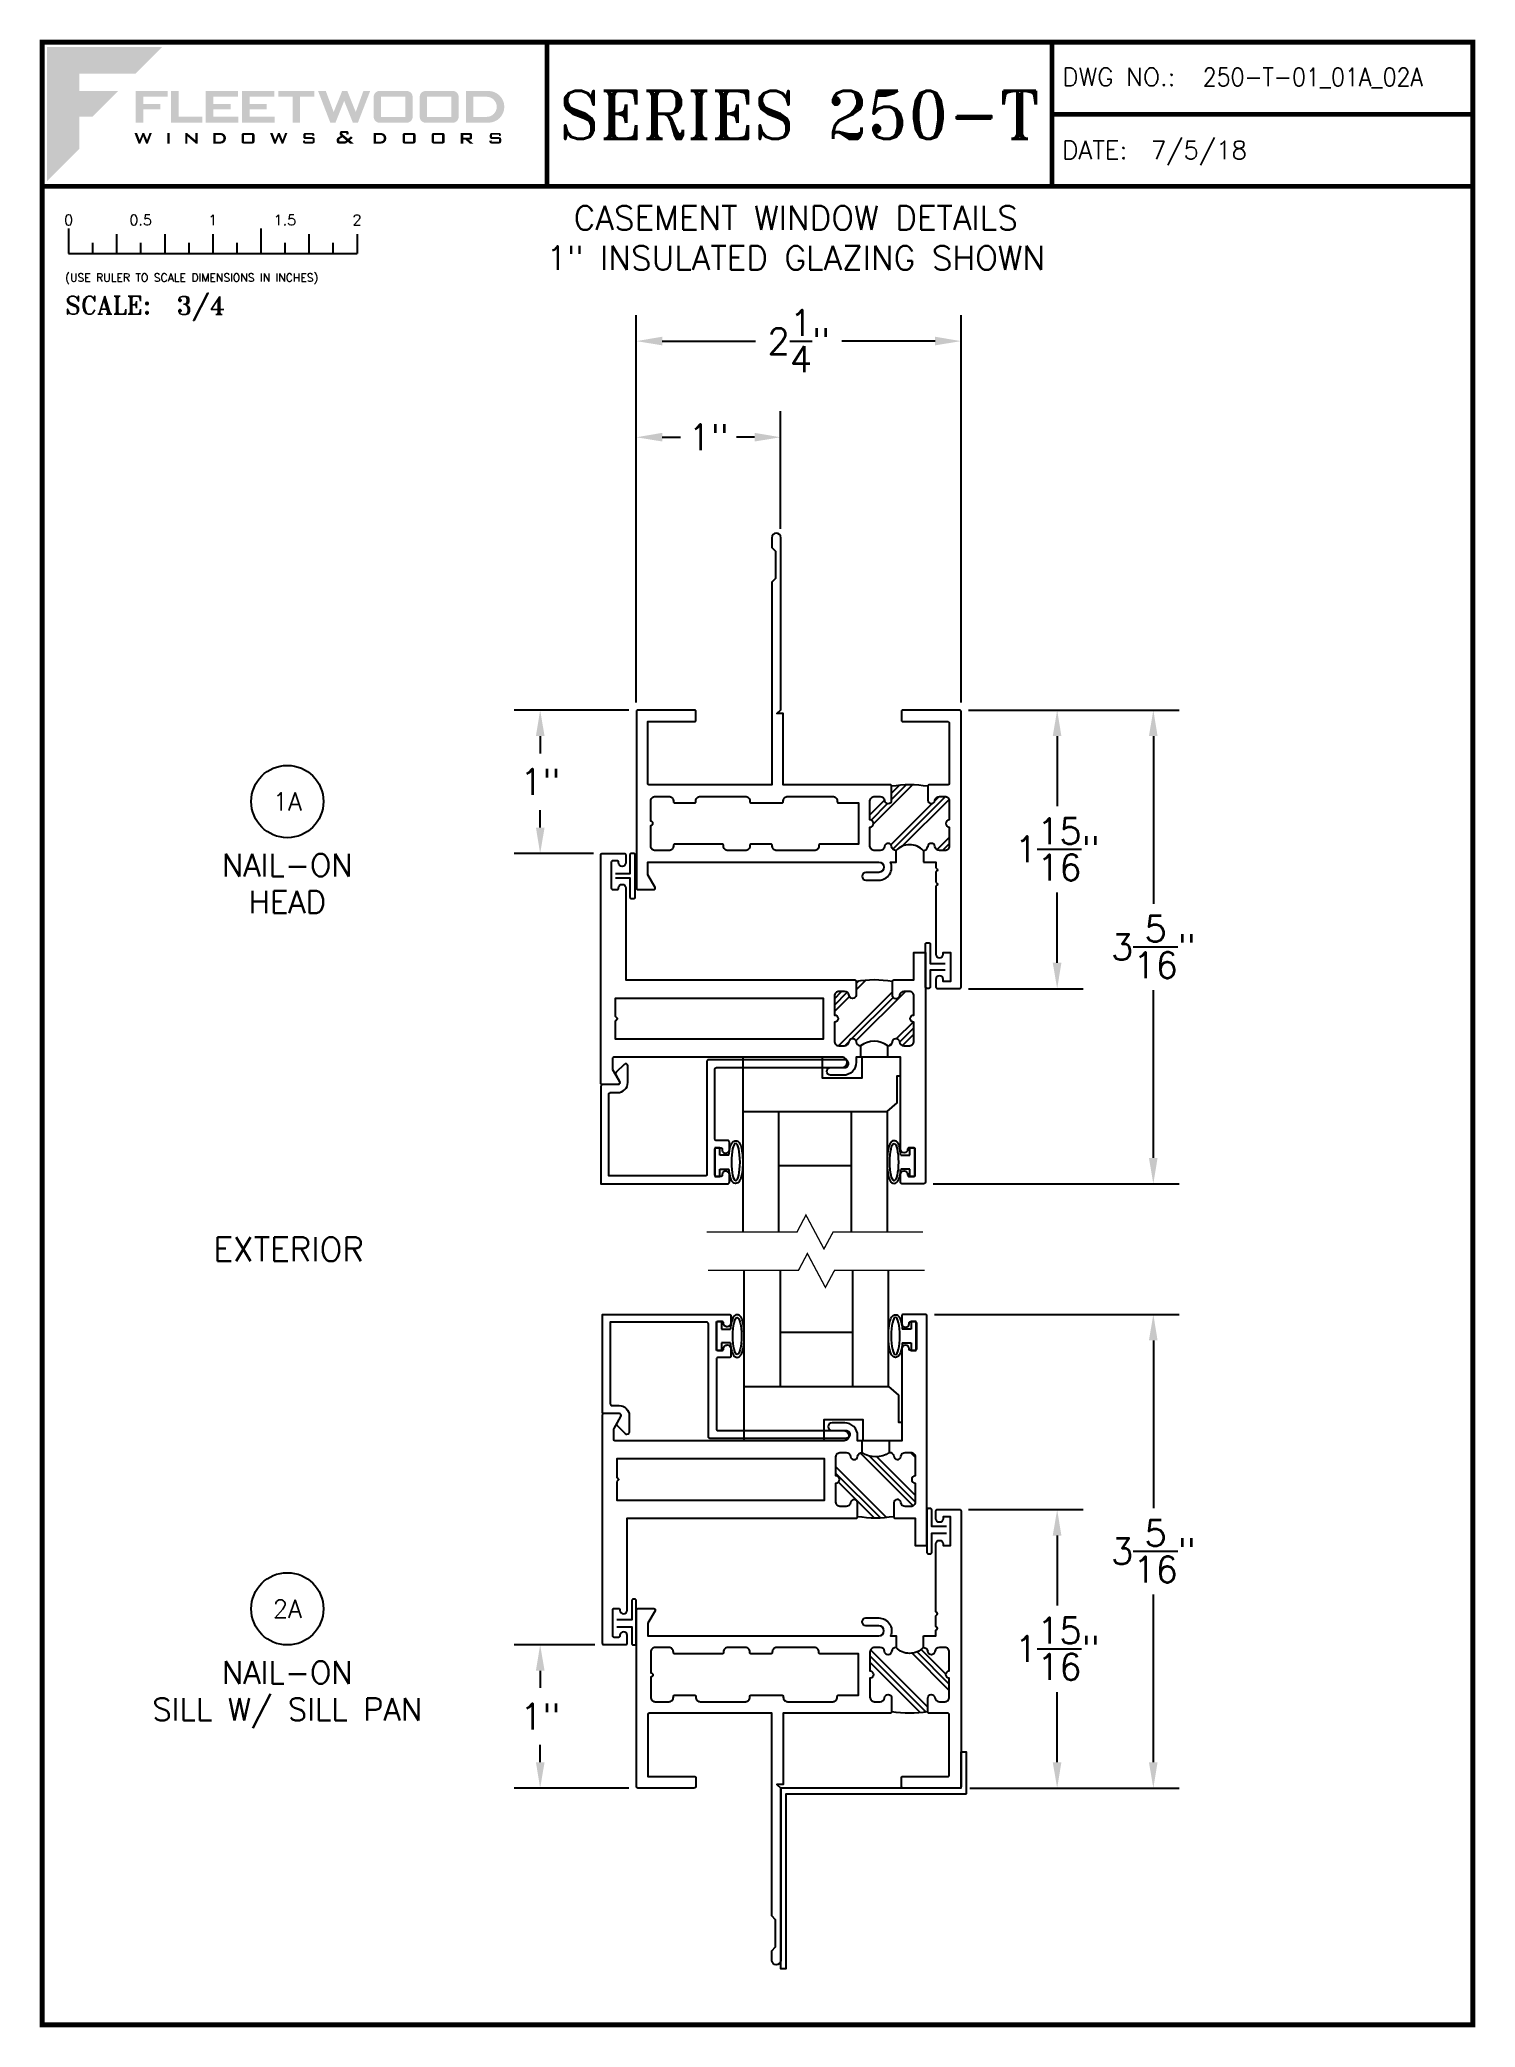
# Paper-space layout 'DETAIL 1A & 2A' of a CAD drawing. Extents: x 0.3 to 7.8, y 0.1 to 10.4.
# The model-space entities are those that its viewports show. They can reach past a viewport. Long polylines and large blocks are cut down to what shows.
import ezdxf
from ezdxf.enums import TextEntityAlignment as Align

# ---------------------------------------------------------------- set-up
doc = ezdxf.new("R2010")
doc.units = 0
doc.header["$LTSCALE"] = 0.25
doc.header["$MEASUREMENT"] = 0
doc.layers.get('0').update_dxf_attribs({"linetype": 'CONTINUOUS'})
doc.layers.get('DEFPOINTS').update_dxf_attribs({"linetype": 'CONTINUOUS'})
for name, color, linetype in [('DIM', 7, 'CONTINUOUS'), ('FRAME', 1, 'CONTINUOUS'), ('GLASS', 7, 'CONTINUOUS'), ('MISC', 7, 'CONTINUOUS'), ('TITLE-BLOCK', 7, 'CONTINUOUS'), ('VENT', 5, 'CONTINUOUS'), ('YK_GLASS_STOP', 5, 'CONTINUOUS')]:
    doc.layers.add(name, color=color, linetype=linetype)
doc.layers.add('VP', color=40, linetype='CONTINUOUS', plot=False)
doc.layers.get('VP').off()
doc.styles.add('ROMANS', font='romans')
doc.styles.add('ROMANT', font='romant')
doc.styles.add('SIMPLEX-094', font='simplex.shx', dxfattribs={"height": 0.094})
doc.styles.get("Standard").update_dxf_attribs({"font": 'simplex.shx'})
doc.dimstyles.new('THREE-QUARTER SCALE', dxfattribs={"dimscale": 0.75, "dimtxt": 0.18, "dimasz": 0.18, "dimexe": 0.18, "dimexo": 0.0625, "dimgap": 0.09, "dimtad": 0, "dimtih": 1, "dimtoh": 1, "dimdec": 4, "dimlfac": 1.333, "dimzin": 0, "dimdsep": 46, "dimlunit": 4, "dimtxsty": 'Standard', "dimcen": 0.09, "dimadec": 0, "dimazin": 0, "dimtfac": 1, "dimtdec": 4, "dimtofl": 0, "dimtmove": 0, "dimatfit": 3, "dimfxl": 0, "dimtolj": 1, "dimtzin": 0, "dimarcsym": 0})

# ---------------------------------------------------------------- blocks, each defined once
blk = doc.blocks.new('sectball')
blk.add_circle((0, 0), 0.125)
blk.add_attdef('NO', text='', height=0.062).set_placement((0, 0), align=Align.MIDDLE_CENTER)
for tag, p in [('LINE1', (0, -0.2588)), ('LINE2', (0, -0.3864)), ('LINE3', (0, -0.5214))]:
    blk.add_attdef(tag, text='', height=0.078).set_placement(p, align=Align.CENTER)
blk = doc.blocks.new('*D61')
at = {"color": 0, "lineweight": -2}
for p, q in [((3.402, 7.003), (3.402, 9.017)), ((5.09, 7.003), (5.09, 9.017)), ((3.537, 8.882), (4.021, 8.882)), ((4.955, 8.882), (4.471, 8.882))]:
    blk.add_line(p, q, dxfattribs=at)
at = {"color": 0}
for points in [[(3.537, 8.905), (3.537, 8.86), (3.402, 8.882)], [(4.955, 8.905), (4.955, 8.86), (5.09, 8.882)]]:
    blk.add_solid(points, dxfattribs=at)
at = {"layer": 'DEFPOINTS', "color": 0}
for p in [(5.09, 8.882), (3.402, 6.956), (5.09, 6.956)]:
    blk.add_point(p, dxfattribs=at)
at = {"color": 0, "insert": (4.246, 8.882), "char_height": 0.135, "attachment_point": 5}
blk.add_mtext('\\A1;2{\\H1.000000x;\\S1/4;}"', dxfattribs=at)
blk = doc.blocks.new('*D62')
at = {"color": 0, "lineweight": -2}
for p, q in [((3.402, 7.003), (3.402, 8.517)), ((4.152, 7.906), (4.152, 8.517)), ((3.537, 8.382), (3.632, 8.382)), ((4.017, 8.382), (3.922, 8.382))]:
    blk.add_line(p, q, dxfattribs=at)
at = {"color": 0}
for points in [[(3.537, 8.405), (3.537, 8.36), (3.402, 8.382)], [(4.017, 8.405), (4.017, 8.36), (4.152, 8.382)]]:
    blk.add_solid(points, dxfattribs=at)
at = {"layer": 'DEFPOINTS', "color": 0}
for p in [(4.152, 8.382), (4.152, 7.859), (3.402, 6.956)]:
    blk.add_point(p, dxfattribs=at)
at = {"color": 0, "insert": (3.777, 8.382), "char_height": 0.135, "attachment_point": 5}
blk.add_mtext('\\A1;1"', dxfattribs=at)
blk = doc.blocks.new('*D63')
at = {"color": 0, "lineweight": -2}
for p, q in [((5.129, 6.963), (5.725, 6.963)), ((5.59, 6.828), (5.59, 6.464)), ((5.59, 5.649), (5.59, 6.014)), ((5.129, 5.514), (5.725, 5.514))]:
    blk.add_line(p, q, dxfattribs=at)
at = {"color": 0}
for points in [[(5.567, 6.828), (5.612, 6.828), (5.59, 6.963)], [(5.567, 5.649), (5.612, 5.649), (5.59, 5.514)]]:
    blk.add_solid(points, dxfattribs=at)
at = {"layer": 'DEFPOINTS', "color": 0}
for p in [(5.082, 6.963), (5.59, 6.963), (5.082, 5.514)]:
    blk.add_point(p, dxfattribs=at)
at = {"color": 0, "insert": (5.59, 6.239), "char_height": 0.135, "attachment_point": 5}
blk.add_mtext('\\A1;1{\\H1.000000x;\\S15/16;}"', dxfattribs=at)
blk = doc.blocks.new('*D64')
at = {"color": 0, "lineweight": -2}
for p, q in [((5.129, 6.963), (6.225, 6.963)), ((6.09, 6.828), (6.09, 5.956)), ((6.09, 4.634), (6.09, 5.506)), ((4.945, 4.499), (6.225, 4.499))]:
    blk.add_line(p, q, dxfattribs=at)
at = {"color": 0}
for points in [[(6.067, 6.828), (6.112, 6.828), (6.09, 6.963)], [(6.067, 4.634), (6.112, 4.634), (6.09, 4.499)]]:
    blk.add_solid(points, dxfattribs=at)
at = {"layer": 'DEFPOINTS', "color": 0}
for p in [(5.082, 6.963), (4.898, 4.499), (6.09, 4.499)]:
    blk.add_point(p, dxfattribs=at)
at = {"color": 0, "insert": (6.09, 5.731), "char_height": 0.135, "attachment_point": 5}
blk.add_mtext('\\A1;3{\\H1.000000x;\\S5/16;}"', dxfattribs=at)
blk = doc.blocks.new('*D65')
at = {"color": 0, "lineweight": -2}
for p, q in [((3.363, 6.963), (2.767, 6.963)), ((2.902, 6.828), (2.902, 6.738)), ((2.902, 6.352), (2.902, 6.442)), ((3.179, 6.217), (2.767, 6.217))]:
    blk.add_line(p, q, dxfattribs=at)
at = {"color": 0}
for points in [[(2.88, 6.828), (2.925, 6.828), (2.902, 6.963)], [(2.88, 6.352), (2.925, 6.352), (2.902, 6.217)]]:
    blk.add_solid(points, dxfattribs=at)
at = {"layer": 'DEFPOINTS', "color": 0}
for p in [(3.41, 6.963), (2.902, 6.217), (3.225, 6.217)]:
    blk.add_point(p, dxfattribs=at)
at = {"color": 0, "insert": (2.902, 6.59), "char_height": 0.135, "attachment_point": 5}
blk.add_mtext('\\A1;1"', dxfattribs=at)
blk = doc.blocks.new('*D66')
at = {"color": 0, "lineweight": -2}
for p, q in [((5.129, 2.805), (5.725, 2.805)), ((5.59, 2.67), (5.59, 2.306)), ((5.59, 1.491), (5.59, 1.856)), ((5.136, 1.356), (5.725, 1.356))]:
    blk.add_line(p, q, dxfattribs=at)
at = {"color": 0}
for points in [[(5.567, 2.67), (5.612, 2.67), (5.59, 2.805)], [(5.567, 1.491), (5.612, 1.491), (5.59, 1.356)]]:
    blk.add_solid(points, dxfattribs=at)
at = {"layer": 'DEFPOINTS', "color": 0}
for p in [(5.082, 2.805), (5.09, 1.356), (5.59, 1.356)]:
    blk.add_point(p, dxfattribs=at)
at = {"color": 0, "insert": (5.59, 2.081), "char_height": 0.135, "attachment_point": 5}
blk.add_mtext('\\A1;1{\\H1.000000x;\\S15/16;}"', dxfattribs=at)
blk = doc.blocks.new('*D67')
at = {"color": 0, "lineweight": -2}
for p, q in [((4.952, 3.82), (6.225, 3.82)), ((6.09, 3.685), (6.09, 2.813)), ((6.09, 1.491), (6.09, 2.363)), ((5.136, 1.356), (6.225, 1.356))]:
    blk.add_line(p, q, dxfattribs=at)
at = {"color": 0}
for points in [[(6.067, 3.685), (6.112, 3.685), (6.09, 3.82)], [(6.067, 1.491), (6.112, 1.491), (6.09, 1.356)]]:
    blk.add_solid(points, dxfattribs=at)
at = {"layer": 'DEFPOINTS', "color": 0}
for p in [(4.905, 3.82), (6.09, 3.82), (5.09, 1.356)]:
    blk.add_point(p, dxfattribs=at)
at = {"color": 0, "insert": (6.09, 2.588), "char_height": 0.135, "attachment_point": 5}
blk.add_mtext('\\A1;3{\\H1.000000x;\\S5/16;}"', dxfattribs=at)
blk = doc.blocks.new('*D68')
at = {"color": 0, "lineweight": -2}
for p, q in [((3.186, 2.102), (2.767, 2.102)), ((2.902, 1.967), (2.902, 1.877)), ((2.902, 1.491), (2.902, 1.581)), ((3.363, 1.356), (2.767, 1.356))]:
    blk.add_line(p, q, dxfattribs=at)
at = {"color": 0}
for points in [[(2.88, 1.967), (2.925, 1.967), (2.902, 2.102)], [(2.88, 1.491), (2.925, 1.491), (2.902, 1.356)]]:
    blk.add_solid(points, dxfattribs=at)
at = {"layer": 'DEFPOINTS', "color": 0}
for p in [(2.902, 2.102), (3.233, 2.102), (3.41, 1.356)]:
    blk.add_point(p, dxfattribs=at)
at = {"color": 0, "insert": (2.902, 1.729), "char_height": 0.135, "attachment_point": 5}
blk.add_mtext('\\A1;1"', dxfattribs=at)
blk = doc.blocks.new('Fleetwood_Logo_6-10-15')
h = blk.add_hatch(color=154)
h.dxf.hatch_style = 1
h.paths.add_polyline_path([(0.2526, -0.0017), (0.0019, -0.0017), (0.0019, -0.2942), (0.0725, -0.2236), (0.0725, -0.1535), (0.1007, -0.1535), (0.1567, -0.0976), (0.0725, -0.0976), (0.0725, -0.0596), (0.1946, -0.0596)])
h = blk.add_hatch(color=251)
h.dxf.hatch_style = 1
h.paths.add_polyline_path([(0.2487, -0.1256), (0.2112, -0.1256), (0.2112, -0.1102), (0.2647, -0.1102), (0.2647, -0.0976), (0.1946, -0.0976), (0.1946, -0.1667), (0.2112, -0.1667), (0.2112, -0.1377), (0.2487, -0.1377)])
h = blk.add_hatch(color=251)
h.dxf.hatch_style = 1
h.paths.add_polyline_path([(0.2886, -0.0976), (0.272, -0.0976), (0.272, -0.1667), (0.3401, -0.1667), (0.3401, -0.1535), (0.2886, -0.1535)])
h = blk.add_hatch(color=251)
h.dxf.hatch_style = 1
h.paths.add_polyline_path([(0.4175, -0.0976), (0.3474, -0.0976), (0.3474, -0.1667), (0.4185, -0.1667), (0.4185, -0.1534), (0.364, -0.1534), (0.364, -0.1377), (0.4015, -0.1377), (0.4015, -0.1256), (0.364, -0.1256), (0.364, -0.1102), (0.4175, -0.1102)])
h = blk.add_hatch(color=251)
h.dxf.hatch_style = 1
h.paths.add_polyline_path([(0.4965, -0.0976), (0.4264, -0.0976), (0.4264, -0.1667), (0.4975, -0.1667), (0.4975, -0.1534), (0.443, -0.1534), (0.443, -0.1377), (0.4804, -0.1377), (0.4804, -0.1256), (0.443, -0.1256), (0.443, -0.1102), (0.4965, -0.1102)])
h = blk.add_hatch(color=251)
h.dxf.hatch_style = 1
h.paths.add_polyline_path([(0.5842, -0.0976), (0.5054, -0.0976), (0.5054, -0.1102), (0.5365, -0.1102), (0.5365, -0.1667), (0.5531, -0.1667), (0.5531, -0.1102), (0.5842, -0.1102)])
h = blk.add_hatch(color=251)
h.dxf.hatch_style = 1
h.paths.add_polyline_path([(0.6089, -0.0976), (0.5921, -0.0976), (0.6188, -0.1667), (0.63, -0.1667), (0.6489, -0.1192), (0.6679, -0.1667), (0.6789, -0.1667), (0.7056, -0.0976), (0.6908, -0.0976), (0.6742, -0.1433), (0.6558, -0.0976), (0.6446, -0.0976), (0.6261, -0.1433)])
h = blk.add_hatch(color=251)
h.dxf.hatch_style = 1
h.paths.add_polyline_path([(0.7853, -0.0976), (0.726, -0.0976, 0.414214), (0.7133, -0.1102), (0.7133, -0.154, 0.414214), (0.726, -0.1667), (0.7853, -0.1667, 0.414214), (0.798, -0.154), (0.798, -0.1102, 0.414214)])
h.paths.add_polyline_path([(0.7819, -0.1102), (0.7819, -0.154), (0.7294, -0.154), (0.7294, -0.1102)], flags=16)
h = blk.add_hatch(color=251)
h.dxf.hatch_style = 1
h.paths.add_polyline_path([(0.8856, -0.0976), (0.8262, -0.0976, 0.414214), (0.8136, -0.1102), (0.8136, -0.154, 0.414214), (0.8262, -0.1667), (0.8856, -0.1667, 0.414214), (0.8982, -0.154), (0.8982, -0.1102, 0.414214)])
h.paths.add_polyline_path([(0.8822, -0.1102), (0.8822, -0.154), (0.8296, -0.154), (0.8296, -0.1102)], flags=16)
h = blk.add_hatch(color=251)
h.dxf.hatch_style = 1
h.paths.add_polyline_path([(0.9632, -0.0976), (0.914, -0.0976), (0.914, -0.1667), (0.9632, -0.1667, 1)])
h.paths.add_polyline_path([(0.9301, -0.1102), (0.9593, -0.1102, -1), (0.9593, -0.154), (0.9301, -0.154)], flags=16)
h = blk.add_hatch(color=7)
h.dxf.hatch_style = 1
h.paths.add_polyline_path([(0.2301, -0.1891), (0.2251, -0.1891), (0.2196, -0.2043), (0.2134, -0.1891), (0.2097, -0.1891), (0.2035, -0.2043), (0.1978, -0.1891), (0.1922, -0.1891), (0.2011, -0.2121), (0.2048, -0.2121), (0.2112, -0.1963), (0.2175, -0.2121), (0.2212, -0.2121)])
h = blk.add_hatch(color=7)
h.dxf.hatch_style = 1
h.paths.add_polyline_path([(0.2691, -0.1891), (0.2637, -0.1891), (0.2637, -0.2118), (0.2637, -0.2121), (0.2691, -0.2121)])
h = blk.add_hatch(color=7)
h.dxf.hatch_style = 1
h.paths.add_polyline_path([(0.3077, -0.1964), (0.3259, -0.2121), (0.3298, -0.2121), (0.3298, -0.1891), (0.325, -0.1891), (0.325, -0.2047), (0.3067, -0.1891), (0.3029, -0.1891), (0.3029, -0.2121), (0.3077, -0.2121)])
h = blk.add_hatch(color=7)
h.dxf.hatch_style = 1
h.paths.add_polyline_path([(0.3801, -0.1891), (0.3637, -0.1891), (0.3637, -0.2121), (0.3801, -0.2121, 1)])
h.paths.add_polyline_path([(0.3691, -0.2079), (0.3691, -0.1933), (0.3788, -0.1933, -1), (0.3788, -0.2079)], flags=16)
h = blk.add_hatch(color=7)
h.dxf.hatch_style = 1
h.paths.add_polyline_path([(0.4537, -0.2079), (0.4537, -0.1933, 0.414214), (0.4495, -0.1891), (0.4297, -0.1891, 0.414214), (0.4255, -0.1933), (0.4255, -0.2079, 0.414214), (0.4297, -0.2121), (0.4495, -0.2121, 0.414214)])
h.paths.add_polyline_path([(0.4308, -0.2079), (0.4308, -0.1933), (0.4484, -0.1933), (0.4484, -0.2079)], flags=16)
h = blk.add_hatch(color=7)
h.dxf.hatch_style = 1
h.paths.add_polyline_path([(0.5253, -0.1891), (0.5203, -0.1891), (0.5148, -0.2043), (0.5087, -0.1891), (0.5049, -0.1891), (0.4988, -0.2043), (0.493, -0.1891), (0.4874, -0.1891), (0.4963, -0.2121), (0.5001, -0.2121), (0.5064, -0.1963), (0.5127, -0.2121), (0.5164, -0.2121)])
h = blk.add_hatch(color=7)
h.dxf.hatch_style = 1
h.paths.add_polyline_path([(0.5801, -0.1891), (0.5643, -0.1891, 0.414214), (0.56, -0.1933), (0.56, -0.1981, 0.414214), (0.5643, -0.2024), (0.58, -0.2024), (0.58, -0.2078), (0.5637, -0.2078), (0.5637, -0.2052), (0.5591, -0.2062), (0.5591, -0.2078, 0.414214), (0.5634, -0.2121), (0.5805, -0.2121, 0.414214), (0.5848, -0.2078), (0.5848, -0.2024, 0.414214), (0.5805, -0.1982), (0.5648, -0.1982), (0.5648, -0.193), (0.5798, -0.193), (0.5798, -0.1958), (0.5843, -0.1948), (0.5843, -0.1933, 0.414214)])
h = blk.add_hatch(color=7)
h.dxf.hatch_style = 1
h.paths.add_polyline_path([(0.645, -0.1913, -0.222262), (0.6447, -0.1906), (0.6447, -0.1892), (0.6535, -0.1892), (0.6535, -0.193), (0.6587, -0.1918), (0.6587, -0.189, 0.414214), (0.6544, -0.1847), (0.6437, -0.1847, 0.414214), (0.6394, -0.189), (0.6394, -0.1922, 0.222262), (0.6407, -0.1948), (0.6415, -0.1955), (0.6345, -0.1998, 0.260684), (0.6329, -0.2027), (0.6329, -0.2078, 0.414214), (0.6372, -0.2121), (0.6514, -0.2121, 0.17577), (0.6536, -0.2113), (0.657, -0.2085), (0.6614, -0.2121), (0.6699, -0.2121), (0.6613, -0.2049), (0.6676, -0.1997), (0.6637, -0.1964), (0.6574, -0.2017)])
h.paths.add_polyline_path([(0.6532, -0.2052), (0.6509, -0.2072, -0.17577), (0.6502, -0.2074), (0.6382, -0.2074), (0.6382, -0.2033, -0.260684), (0.6387, -0.2025), (0.6451, -0.1985)], flags=16)
h = blk.add_hatch(color=7)
h.dxf.hatch_style = 1
h.paths.add_polyline_path([(0.7294, -0.1891), (0.713, -0.1891), (0.713, -0.2121), (0.7294, -0.2121, 1)])
h.paths.add_polyline_path([(0.7184, -0.2079), (0.7184, -0.1933), (0.7281, -0.1933, -1), (0.7281, -0.2079)], flags=16)
h = blk.add_hatch(color=7)
h.dxf.hatch_style = 1
h.paths.add_polyline_path([(0.8045, -0.2079), (0.8045, -0.1933, 0.414214), (0.8003, -0.1891), (0.7805, -0.1891, 0.414214), (0.7763, -0.1933), (0.7763, -0.2079, 0.414214), (0.7805, -0.2121), (0.8003, -0.2121, 0.414214)])
h.paths.add_polyline_path([(0.7816, -0.2079), (0.7816, -0.1933), (0.7992, -0.1933), (0.7992, -0.2079)], flags=16)
h = blk.add_hatch(color=7)
h.dxf.hatch_style = 1
h.paths.add_polyline_path([(0.8678, -0.2079), (0.8678, -0.1933, 0.414214), (0.8636, -0.1891), (0.8438, -0.1891, 0.414214), (0.8396, -0.1933), (0.8396, -0.2079, 0.414214), (0.8438, -0.2121), (0.8636, -0.2121, 0.414214)])
h.paths.add_polyline_path([(0.8449, -0.2079), (0.8449, -0.1933), (0.8624, -0.1933), (0.8624, -0.2079)], flags=16)
h = blk.add_hatch(color=7)
h.dxf.hatch_style = 1
h.paths.add_polyline_path([(0.9277, -0.1993), (0.9277, -0.1933, 0.414214), (0.9235, -0.1891), (0.9028, -0.1891), (0.9028, -0.2121), (0.9082, -0.2121), (0.9082, -0.2035), (0.9131, -0.2035), (0.9224, -0.2121), (0.9303, -0.2121), (0.9197, -0.2035), (0.9235, -0.2035, 0.414214)])
h.paths.add_polyline_path([(0.9082, -0.1993), (0.9082, -0.1933), (0.9214, -0.1933, -0.414214), (0.9224, -0.1943), (0.9224, -0.1983, -0.414214), (0.9214, -0.1993)], flags=16)
h = blk.add_hatch(color=7)
h.dxf.hatch_style = 1
h.paths.add_polyline_path([(0.9867, -0.1982), (0.971, -0.1982), (0.971, -0.193), (0.9859, -0.193), (0.9859, -0.1958), (0.9905, -0.1948), (0.9905, -0.1933, 0.414214), (0.9863, -0.1891), (0.9705, -0.1891, 0.414214), (0.9662, -0.1933), (0.9662, -0.1981, 0.414214), (0.9705, -0.2024), (0.9862, -0.2024), (0.9862, -0.2078), (0.9699, -0.2078), (0.9699, -0.2052), (0.9653, -0.2062), (0.9653, -0.2078, 0.414214), (0.9696, -0.2121), (0.9867, -0.2121, 0.414214), (0.991, -0.2078), (0.991, -0.2024, 0.414214)])
blk = doc.blocks.new('A-SIZE_P')
at = {"const_width": 0.025}
blk.add_lwpolyline([(0.313, 0.125), (7.751, 0.125), (7.751, 10.437), (0.313, 10.437)], close=True, dxfattribs=at)
for points in [[(2.938, 10.437), (2.938, 9.687)], [(5.563, 10.437), (5.563, 9.687)], [(5.563, 10.062), (7.751, 10.062)], [(0.313, 9.687), (7.751, 9.687)]]:
    blk.add_lwpolyline(points, dxfattribs=at)
at = {"xscale": 2.387023416083395, "yscale": 2.387023416083395, "zscale": 2.387023416083395}
blk.add_blockref('Fleetwood_Logo_6-10-15', (0.334, 10.416), dxfattribs=at)
for s, style, p in [('DWG NO.:', 'SIMPLEX-094', (5.617, 10.209)), ('DATE:', 'SIMPLEX-094', (5.616, 9.829)), ('SCALE:', 'ROMANT', (0.433, 9.022))]:
    blk.add_text(s, height=0.094, dxfattribs=dict(style=style)).set_placement(p)
for tag, p, style in [('DWG_NO', (6.346, 10.209), 'SIMPLEX-094'), ('DATE', (6.077, 9.829), 'SIMPLEX-094'), ('SCALE', (1.011, 9.02), 'ROMANT')]:
    blk.add_attdef(tag, p, '', height=0.094, dxfattribs=dict(style=style))
for tag, height, style, width, p, p2 in [('DWG_NO_F', 0.094, 'SIMPLEX-094', 1.745692, (6.347, 10.209), (7.683, 10.209)), ('PRODUCT', 0.25, 'ROMANT', 1.390728, (3.001, 9.934), (5.5, 9.934))]:
    blk.add_attdef(tag, text='', height=height, dxfattribs=dict(style=style, width=width)).set_placement(p, p2, align=Align.FIT)
blk = doc.blocks.new('Three Quarter')
for p, q in [((0.137, -0.219), (0.137, -0.35)), ((0.262, -0.294), (0.262, -0.35)), ((0.387, -0.249), (0.387, -0.35)), ((0.512, -0.294), (0.512, -0.35)), ((0.637, -0.249), (0.637, -0.35)), ((0.762, -0.294), (0.762, -0.35)), ((0.887, -0.249), (0.887, -0.35)), ((1.012, -0.294), (1.012, -0.35)), ((1.137, -0.219), (1.137, -0.35)), ((1.262, -0.294), (1.262, -0.35)), ((1.387, -0.249), (1.387, -0.35)), ((1.512, -0.294), (1.512, -0.35)), ((1.637, -0.249), (1.637, -0.35)), ((0.137, -0.35), (1.637, -0.35))]:
    blk.add_line(p, q)
for s, p in [('0', (0.137, -0.219)), ('0.5', (0.512, -0.219)), ('1', (0.887, -0.219)), ('1.5', (1.262, -0.219)), ('2', (1.637, -0.219))]:
    blk.add_text(s, height=0.055).set_placement(p, align=Align.BOTTOM_CENTER)
at = {"style": 'ROMANS'}
blk.add_text('(USE RULER TO SCALE DIMENSIONS IN INCHES)', height=0.04115, dxfattribs=at).set_placement((0.12, -0.495))
blk = doc.blocks.new('05P88-NAIL-FIN-OG')
h = blk.add_hatch()
h.set_pattern_fill('PLAST', angle=45, style=0)
h.paths.add_polyline_path([(0.006, 1.12, -1), (0.006, 1.17), (0.006, 1.302, 0.414214), (-0.025, 1.333), (-0.063, 1.333, 0.38311), (-0.094, 1.305, -0.947716), (-0.143, 1.308), (-0.143, 1.403, 0.081165), (-0.394, 1.403), (-0.394, 1.308, -0.947716), (-0.443, 1.305, 0.38311), (-0.474, 1.333), (-0.512, 1.333, 0.414214), (-0.544, 1.302), (-0.544, 1.17, -1), (-0.544, 1.12), (-0.544, 0.988, 0.414214), (-0.512, 0.957), (-0.474, 0.957, 0.38311), (-0.443, 0.985, -0.898027), (-0.394, 0.985, 0.38311), (-0.363, 0.957, -0.436275), (-0.174, 0.957, 0.38311), (-0.143, 0.985, -0.898027), (-0.094, 0.985, 0.38311), (-0.063, 0.957), (-0.025, 0.957, 0.414214), (0.006, 0.988)])
for p, q in [((-0.174, 0.957), (-0.174, 0.877)), ((-0.174, 0.877), (-0.097, 0.877))]:
    blk.add_line(p, q)
for points in [[(-1.163, 3.127, 1), (-1.225, 3.127), (-1.225, 3.06), (-1.199, 3.033), (-1.199, 2.845), (-1.225, 2.818), (-1.225, 1.413), (-2.073, 1.413, -0.414214), (-2.084, 1.423), (-2.084, 1.852), (-1.761, 1.852, 0.414214), (-1.751, 1.862), (-1.751, 1.922, 0.414214), (-1.761, 1.932), (-2.154, 1.932, 0.414214), (-2.163, 1.922), (-2.163, 0.697, 0.414214), (-2.154, 0.687), (-2.042, 0.687, 0.57735), (-2.034, 0.702), (-2.084, 0.788), (-2.084, 0.877), (-0.483, 0.877, -1), (-0.483, 0.806), (-0.572, 0.806, 1), (-0.572, 0.752), (-0.483, 0.752, 0.536675), (-0.401, 0.877), (-0.363, 0.877), (-0.363, 0.957, -0.38311), (-0.394, 0.985, 0.898027), (-0.443, 0.985, -0.38311), (-0.474, 0.957), (-0.512, 0.957, -0.414214), (-0.544, 0.988), (-0.544, 1.12, 1), (-0.544, 1.17), (-0.544, 1.302, -0.414214), (-0.512, 1.333), (-0.474, 1.333, -0.38311), (-0.443, 1.305, 0.947716), (-0.394, 1.308), (-0.394, 1.403, 0.414214), (-0.404, 1.413), (-1.145, 1.413), (-1.145, 1.908), (-1.189, 1.908), (-1.163, 1.933)], [(-1.377, 0.988, -0.414214), (-1.408, 0.957), (-1.529, 0.957, -0.414214), (-1.56, 0.988), (-1.56, 0.992, 0.414214), (-1.569, 1.002), (-1.897, 1.002, 0.414214), (-1.907, 0.992), (-1.907, 0.988, -0.414214), (-1.938, 0.957), (-2.032, 0.957, -0.414214), (-2.064, 0.988), (-2.064, 1.132, 1), (-2.064, 1.162), (-2.064, 1.302, -0.414214), (-2.032, 1.333), (-1.938, 1.333, -0.414214), (-1.907, 1.302), (-1.907, 1.302), (-1.907, 1.298, 0.414214), (-1.897, 1.288), (-1.761, 1.288, 0.414214), (-1.751, 1.298), (-1.751, 1.302), (-1.751, 1.302, -0.414214), (-1.72, 1.333), (-1.408, 1.333, -0.414214), (-1.377, 1.302), (-1.377, 1.302), (-1.377, 1.298, 0.414214), (-1.367, 1.288), (-1.155, 1.288, 0.414214), (-1.145, 1.298), (-1.145, 1.302), (-1.145, 1.302, -0.414214), (-1.114, 1.333), (-0.802, 1.333, -0.414214), (-0.771, 1.302), (-0.771, 1.302), (-0.771, 1.298, 0.414214), (-0.761, 1.288), (-0.623, 1.288), (-0.623, 1.002), (-0.889, 1.002, 0.414214), (-0.898, 0.992), (-0.898, 0.988, -0.414214), (-0.93, 0.957), (-1.19, 0.957, -0.414214), (-1.221, 0.988), (-1.221, 0.992, 0.414214), (-1.23, 1.002), (-1.367, 1.002, 0.414214), (-1.377, 0.992)]]:
    blk.add_lwpolyline(points, format="xyb", close=True)
blk.add_lwpolyline([(-0.154, 0.877), (-0.087, 0.877), (-0.087, 0.838, 0.317837), (-0.083, 0.833, -0.707107), (-0.083, 0.814, 0.317837), (-0.087, 0.81), (-0.087, 0.738, 0.317837), (-0.083, 0.733, -0.707107), (-0.083, 0.714, 0.317837), (-0.087, 0.71), (-0.087, 0.239, 1), (-0.037, 0.239), (-0.037, 0.25), (0.014, 0.25), (0.014, 0.05), (-0.037, 0.05), (-0.037, 0.064, 1), (-0.087, 0.064), (-0.087, 0.01, 0.414214), (-0.076, 0), (0.076, 0, 0.414214), (0.087, 0.01), (0.087, 1.922, 0.414214), (0.076, 1.932), (-0.316, 1.932, 0.414214), (-0.326, 1.922), (-0.326, 1.862, 0.414214), (-0.316, 1.852), (-0.003, 1.852, -0.414214), (0.006, 1.842), (0.006, 1.423, -0.414214), (-0.003, 1.413), (-0.134, 1.413, 0.414214), (-0.143, 1.403), (-0.143, 1.308, 0.947716), (-0.094, 1.305, -0.38311), (-0.063, 1.333), (-0.025, 1.333, -0.414214), (0.006, 1.302), (0.006, 1.17, 1), (0.006, 1.12), (0.006, 0.988, -0.414214), (-0.025, 0.957), (-0.063, 0.957, -0.38311), (-0.094, 0.985, 0.898027), (-0.143, 0.985, -0.009247), (-0.143, 0.984)], format="xyb")
at = {"color": 7}
for centre, radius, start, end in [((-0.269, 0.638), 0.775, 80.7195, 99.2805), ((-0.269, 0.869), 0.129, 42.8591, 137.1409)]:
    blk.add_arc(centre, radius, start, end, dxfattribs=at)
blk.add_arc((-0.174, 0.988), 0.031, 270, 353.8494)
blk = doc.blocks.new('05P11-Z-BAR')
h = blk.add_hatch()
h.set_pattern_fill('PLAST', angle=45, style=0)
h.set_pattern_definition([(45, (-0.3846, -1e-07), (-0.176777, 0.176777), []), (45, (-0.4067, 0.0221), (-0.176777, 0.176777), []), (45, (-0.4288, 0.0442), (-0.176777, 0.176777), [])])
h.paths.add_polyline_path([(0.006, 1.12, -0.414214), (-0.018, 1.145, -0.414214), (0.006, 1.17), (0.006, 1.302, 0.414214), (-0.025, 1.333), (-0.063, 1.333, 0.38311), (-0.094, 1.305, -0.947716), (-0.143, 1.308), (-0.143, 1.403, 0.087329), (-0.394, 1.403), (-0.394, 1.308, -1), (-0.443, 1.308, 0.352985), (-0.473, 1.333), (-0.512, 1.333, 0.414214), (-0.544, 1.302), (-0.544, 1.17, -0.414214), (-0.518, 1.145, -0.414214), (-0.544, 1.12), (-0.544, 0.988, 0.414214), (-0.512, 0.957), (-0.474, 0.957, 0.38311), (-0.443, 0.985, -0.898027), (-0.394, 0.985, 0.38311), (-0.363, 0.957, -0.325577), (-0.174, 0.957, 0.363634), (-0.143, 0.982, -0.947716), (-0.094, 0.985, 0.38311), (-0.063, 0.957), (-0.025, 0.957, 0.414214), (0.006, 0.988)])
blk.add_line((-0.087, 0.877), (-0.087, 0.877))
for points in [[(-2.164, 2.28, -0.414214), (-2.154, 2.29), (-2.001, 2.29, -0.414214), (-1.991, 2.28), (-1.991, 2.226, -1), (-2.041, 2.226), (-2.041, 2.23, 0.414214), (-2.051, 2.24), (-2.081, 2.24, 0.414214), (-2.091, 2.23), (-2.091, 2.05, 0.414214), (-2.081, 2.04), (-2.051, 2.04, 0.414214), (-2.041, 2.05), (-2.041, 2.051, -1), (-1.991, 2.051), (-1.991, 1.413), (-0.403, 1.413, -0.414214), (-0.394, 1.403), (-0.394, 1.306, -0.888834), (-0.443, 1.306, 0.377258), (-0.474, 1.333), (-0.512, 1.333, 0.414214), (-0.544, 1.302), (-0.544, 1.17, -1), (-0.544, 1.12), (-0.544, 0.988, 0.414214), (-0.512, 0.957), (-0.474, 0.957, 0.383109), (-0.443, 0.985, -0.898027), (-0.394, 0.985, 0.38311), (-0.363, 0.957), (-0.363, 0.877), (-0.394, 0.877), (-0.394, 0.842, -0.414214), (-0.483, 0.752), (-0.571, 0.752, -1), (-0.571, 0.806), (-0.486, 0.806, 0.859155), (-0.486, 0.877), (-2.074, 0.877, 0.414214), (-2.084, 0.867), (-2.084, 0.797, 0.131652), (-2.082, 0.792), (-2.035, 0.709, -0.577353), (-2.048, 0.687), (-2.154, 0.687, -0.414214), (-2.164, 0.697), (-2.164, 2.28)], [(-0.025, 0.957, 0.414214), (0.006, 0.988), (0.006, 1.12, -1), (0.006, 1.17), (0.006, 1.302, 0.414214), (-0.025, 1.333), (-0.063, 1.333, 0.38311), (-0.094, 1.305, -0.947716), (-0.143, 1.308), (-0.143, 1.403, -0.414214), (-0.133, 1.413), (0.006, 1.413), (0.006, 1.603), (0.086, 1.603), (0.086, 0.01, -0.414214), (0.077, 0), (-0.077, 0, -0.414214), (-0.087, 0.01), (-0.087, 0.064, -1), (-0.037, 0.064), (-0.037, 0.06, 0.414214), (-0.027, 0.05), (0.003, 0.05, 0.414214), (0.014, 0.06), (0.014, 0.24, 0.414214), (0.003, 0.25), (-0.027, 0.25, 0.414214), (-0.037, 0.24), (-0.037, 0.239, -1), (-0.087, 0.239), (-0.087, 0.877), (-0.174, 0.877), (-0.174, 0.957, 0.363634), (-0.143, 0.982, -0.947716), (-0.094, 0.985, 0.38311), (-0.063, 0.957), (-0.025, 0.957)]]:
    blk.add_lwpolyline(points, format="xyb")
blk.add_lwpolyline([(-2.063, 1.16), (-2.063, 1.288), (-0.623, 1.288), (-0.623, 1.002), (-2.063, 1.002), (-2.063, 1.129), (-2.048, 1.145)], close=True)
at = {"color": 7}
for centre, radius, start, end in [((-0.269, 0.638), 0.775, 80.7195, 99.2805), ((-0.269, 0.828), 0.16, 53.9319, 126.0681)]:
    blk.add_arc(centre, radius, start, end, dxfattribs=at)
blk = doc.blocks.new('05P09-1in_GLASS_STOP')
for p, q in [((-1.338, 0.25), (-1.373, 0.25)), ((-1.373, 0.25), (-1.373, 0.05)), ((-1.338, 0.197), (-1.338, 0.25)), ((-1.276, 0.197), (-1.338, 0.197)), ((-0.084, 0.197), (-0.022, 0.197)), ((-0.022, 0.197), (-0.022, 0.25)), ((-0.022, 0.25), (0.013, 0.25)), ((0.013, 0.25), (0.013, 0.05)), ((-1.373, 0.05), (-1.338, 0.05)), ((-1.338, 0.05), (-1.338, 0.102)), ((-1.338, 0.102), (-1.276, 0.102)), ((-0.022, 0.102), (-0.084, 0.102)), ((-0.022, 0.05), (-0.022, 0.102)), ((0.013, 0.05), (-0.022, 0.05))]:
    blk.add_line(p, q)
blk.add_lwpolyline([(-2.035, 0.709, -0.57735), (-2.047, 0.687), (-2.153, 0.687, 0.414214), (-2.163, 0.677), (-2.163, 0), (-1.283, 0, 0.414214), (-1.273, 0.01), (-1.273, 0.062, 0.414214), (-1.298, 0.087, 0.435311), (-1.323, 0.061, -0.435311), (-1.333, 0.05), (-1.363, 0.05, -0.414214), (-1.373, 0.06), (-1.373, 0.24, -0.414214), (-1.363, 0.25), (-1.333, 0.25, -0.435311), (-1.323, 0.239, 0.435311), (-1.298, 0.212, 0.414214), (-1.273, 0.237), (-1.273, 0.29, 0.414214), (-1.283, 0.3), (-1.363, 0.3, -0.414214), (-1.373, 0.31), (-1.373, 0.795, -0.414214), (-1.363, 0.805), (-0.474, 0.805, 0.414214), (-0.447, 0.832), (-0.447, 0.833, 0.414214), (-0.474, 0.86), (-1.418, 0.86, 0.414214), (-1.428, 0.85), (-1.428, 0.065, -0.414214), (-1.438, 0.055), (-2.108, 0.055), (-2.108, 0.622, -0.414214), (-2.098, 0.632), (-2.047, 0.632, 0.414214), (-1.977, 0.702), (-1.977, 0.817, 0.668179), (-2.003, 0.828), (-2.058, 0.773, 0.339454), (-2.06, 0.755)], format="xyb", close=True)
at = {"extrusion": (0, 0, -1)}
blk.add_ellipse((-1.229, 0.15), major_axis=(0, 0.129), ratio=0.232303, dxfattribs=at)
blk.add_ellipse((-0.131, 0.15), major_axis=(0, 0.129), ratio=0.232303)
for points in [[(-1.276, 0.197), (-1.274, 0.219), (-1.271, 0.239), (-1.262, 0.269), (-1.258, 0.28), (-1.245, 0.294), (-1.237, 0.298), (-1.229, 0.298), (-1.218, 0.298), (-1.21, 0.292), (-1.201, 0.279), (-1.197, 0.272), (-1.187, 0.244), (-1.183, 0.215), (-1.178, 0.136), (-1.182, 0.085), (-1.194, 0.034), (-1.198, 0.022), (-1.214, 0.005), (-1.228, 0), (-1.249, 0.008), (-1.254, 0.016), (-1.262, 0.032), (-1.265, 0.041), (-1.272, 0.067), (-1.274, 0.084), (-1.276, 0.102)], [(-0.084, 0.197), (-0.086, 0.219), (-0.089, 0.239), (-0.098, 0.269), (-0.102, 0.28), (-0.115, 0.294), (-0.123, 0.298), (-0.131, 0.298), (-0.142, 0.298), (-0.15, 0.292), (-0.159, 0.279), (-0.163, 0.272), (-0.173, 0.244), (-0.177, 0.215), (-0.182, 0.136), (-0.178, 0.085), (-0.166, 0.034), (-0.162, 0.022), (-0.146, 0.005), (-0.132, 0), (-0.111, 0.008), (-0.106, 0.016), (-0.098, 0.032), (-0.095, 0.041), (-0.088, 0.067), (-0.086, 0.084), (-0.084, 0.102)]]:
    blk.add_open_spline(points, degree=3, knots=[5.075676, 5.075676, 5.075676, 5.075676, 5.596595, 5.596595, 6.055763, 6.055763, 6.283185, 6.283185, 6.283185, 6.572914, 6.572914, 6.862642, 6.862642, 7.608886, 7.608886, 8.676451, 8.676451, 9.18434, 9.18434, 9.518242, 9.518242, 9.852144, 9.852144, 10.186046, 10.186046, 10.631436, 10.631436, 10.631436, 10.631436])

msp = doc.modelspace()

# ---------------------------------------------------------------- linework, layer by layer
at = {"layer": 'GLASS', "linetype": 'Continuous'}
for p, q in [((13.989, 29.871), (13.989, 29.036)), ((14.238, 29.036), (14.238, 29.871)), ((14.741, 29.871), (14.741, 29.036)), ((14.989, 29.871), (14.989, 29.036)), ((14.741, 29.496), (14.238, 29.496)), ((13.999, 27.965), (13.999, 28.77)), ((14.248, 28.77), (14.248, 27.965)), ((14.751, 27.965), (14.751, 28.77)), ((14.999, 27.965), (14.999, 28.77)), ((14.751, 28.34), (14.248, 28.34))]:
    msp.add_line(p, q, dxfattribs=at)
at = {"layer": 'GLASS', "const_width": 0.0094}
for points in [[(13.739, 29.036), (14.365, 29.036), (14.427, 29.154), (14.552, 28.919), (14.615, 29.036), (15.239, 29.036)], [(13.749, 28.77), (14.375, 28.77), (14.437, 28.887), (14.562, 28.652), (14.625, 28.77), (15.249, 28.77)]]:
    msp.add_lwpolyline(points, dxfattribs=at)
at = {"layer": 'MISC', "linetype": 'Continuous'}
for points in [[(13.107, 31.522), (13.209, 31.522), (13.209, 31.653, -0.414214), (13.219, 31.663), (13.231, 31.663, -0.414214), (13.241, 31.653), (13.241, 31.357, -0.414214), (13.231, 31.347)], [(13.231, 31.347), (13.219, 31.347, -0.414214), (13.209, 31.357), (13.209, 31.49), (13.107, 31.49)], [(15.391, 30.852), (15.289, 30.852), (15.289, 30.736, -0.414214), (15.279, 30.726), (15.266, 30.726, -0.414214), (15.256, 30.736), (15.256, 31.032, -0.414214), (15.266, 31.042)], [(15.266, 31.042), (15.279, 31.042, -0.414214), (15.289, 31.032), (15.289, 30.899), (15.391, 30.899)], [(15.401, 26.994), (15.299, 26.994), (15.299, 27.11, 0.414214), (15.289, 27.12), (15.276, 27.12, 0.414214), (15.266, 27.11), (15.266, 26.814, 0.414214), (15.276, 26.804)], [(15.276, 26.804), (15.289, 26.804, 0.414214), (15.299, 26.814), (15.299, 26.947), (15.401, 26.947)], [(13.241, 26.489), (13.229, 26.489, 0.414214), (13.219, 26.479), (13.219, 26.346), (13.117, 26.346)], [(13.117, 26.299), (13.219, 26.299), (13.219, 26.183, 0.414214), (13.229, 26.173), (13.241, 26.173, 0.414214), (13.251, 26.183), (13.251, 26.479, 0.414214), (13.241, 26.489)]]:
    msp.add_lwpolyline(points, format="xyb", dxfattribs=at)
at = {"layer": 'MISC'}
for points in [[(15.083, 30.248), (14.814, 30.248), (14.814, 30.102), (14.542, 30.102), (14.542, 30.248), (13.989, 30.248), (13.989, 29.871), (14.989, 29.871), (15.059, 29.931), (15.059, 30.119), (15.083, 30.119)], [(15.093, 27.588), (14.824, 27.588), (14.824, 27.733), (14.552, 27.733), (14.552, 27.588), (13.999, 27.588), (13.999, 27.965), (14.999, 27.965), (15.069, 27.905), (15.069, 27.717), (15.093, 27.717)]]:
    msp.add_lwpolyline(points, dxfattribs=at)
msp.add_lwpolyline([(15.541, 25.14), (15.541, 25.43), (15.501, 25.43), (15.501, 25.18), (14.251, 25.18), (14.251, 23.93), (14.291, 23.93), (14.291, 25.14)], close=True, dxfattribs=at)

# ---------------------------------------------------------------- block references
at = {"layer": 'FRAME'}
msp.add_blockref('05P88-NAIL-FIN-OG', (15.415, 30.724), dxfattribs=at)
at = {"layer": 'FRAME', "xscale": -1, "rotation": 180}
msp.add_blockref('05P88-NAIL-FIN-OG', (15.415, 27.112), dxfattribs=at)
at = {"layer": 'VENT'}
msp.add_blockref('05P11-Z-BAR', (15.169, 29.371), dxfattribs=at)
at = {"layer": 'VENT', "xscale": -1, "rotation": 180}
msp.add_blockref('05P11-Z-BAR', (15.179, 28.465), dxfattribs=at)
at = {"layer": 'YK_GLASS_STOP'}
msp.add_blockref('05P09-1in_GLASS_STOP', (15.169, 29.371), dxfattribs=at)
at = {"layer": 'YK_GLASS_STOP', "xscale": -1, "rotation": 180}
msp.add_blockref('05P09-1in_GLASS_STOP', (15.179, 28.465), dxfattribs=at)

psp = doc.layouts.new('DETAIL 1A & 2A')

# ---------------------------------------------------------------- block references
at = {"layer": 'DIM', "xscale": 1.504, "yscale": 1.504, "zscale": 1.504}
for p, values in [((1.58757, 6.487483), {'NO': '1A', 'LINE1': 'NAIL-ON', 'LINE2': 'HEAD'}), ((1.58757, 2.288705), {'NO': '2A', 'LINE1': 'NAIL-ON', 'LINE2': 'SILL W/ SILL PAN'})]:
    psp.add_blockref('sectball', p, dxfattribs=at).add_auto_attribs(values)
at = {"layer": 'TITLE-BLOCK'}
ref = psp.add_blockref('A-SIZE_P', (0, 0), dxfattribs=at)
ref.add_attrib('DATE', '7/5/18', (6.077412, 9.828844), dxfattribs={"layer": '0', "height": 0.094, "style": 'SIMPLEX-094'})
ref.add_attrib('SCALE', '3/4', (1.011009, 9.020349), dxfattribs={"layer": '0', "height": 0.094, "style": 'ROMANT'})
ref.add_attrib('PRODUCT', 'SERIES 250-T', dxfattribs={"layer": '0', "height": 0.25, "style": 'ROMANT', "width": 0.875}).set_placement((3.0005, 9.933516), (5.5005, 9.933516), align=Align.FIT)
ref.add_attrib('DWG_NO', '250-T-01_01A_02A', (6.346342, 10.208791), dxfattribs={"layer": '0', "height": 0.094, "style": 'SIMPLEX-094', "width": 0.9})
psp.add_blockref('Three Quarter', (0.313, 9.687), dxfattribs=at)

# ---------------------------------------------------------------- texts
at = {"layer": 'DIM', "char_height": 0.125, "attachment_point": 5}
for s, insert, width in [('CASEMENT WINDOW DETAILS\\P1" INSULATED GLAZING SHOWN', (4.231328, 9.418842), 3.12013617), ('EXTERIOR', (1.594767, 4.158961), 1.63704776)]:
    psp.add_mtext(s, dxfattribs=dict(at, insert=insert, width=width))

# ---------------------------------------------------------------- dimensions: what is measured, and where the dimension line sits
dim = psp.add_linear_dim(base=(5.089618, 8.882485), p1=(3.402118, 6.955647), p2=(5.089618, 6.955647), dimstyle='THREE-QUARTER SCALE')
dim.commit()
dim.dimension.update_dxf_attribs({"geometry": '*D61', "text_midpoint": (4.245868, 8.882485), "dimtype": 160})
dim = psp.add_linear_dim(base=(4.1521175272, 8.3824852303), p1=(3.4021175272, 6.9556466659), p2=(4.1521175272, 7.8592352303), dimstyle='THREE-QUARTER SCALE')
dim.commit()
dim.dimension.update_dxf_attribs({"geometry": '*D62', "text_midpoint": (3.7771175272, 8.3824852303)})
for base, p1, p2, angle, picture, middle in [((2.902118, 6.216897), (3.409618, 6.963147), (3.225493, 6.216897), 90, '*D65', (2.902118, 6.590022)), ((6.089618, 4.499397), (5.082118, 6.963147), (4.897993, 4.499397), 90, '*D64', (6.089618, 5.731272)), ((5.589618, 6.963147), (5.082118, 5.514147), (5.082118, 6.963147), 90, '*D63', (5.589618, 6.238647)), ((6.089618, 3.819905), (5.089618, 1.356155), (4.905493, 3.819905), 270, '*D67', (6.089618, 2.58803)), ((5.589618, 1.356155), (5.082118, 2.805155), (5.089618, 1.356155), 270, '*D66', (5.589618, 2.080655)), ((2.902118, 2.102405), (3.409618, 1.356155), (3.232993, 2.102405), 270, '*D68', (2.902118, 1.72928))]:
    dim = psp.add_linear_dim(base=base, p1=p1, p2=p2, angle=angle, dimstyle='THREE-QUARTER SCALE')
    dim.commit()
    dim.dimension.update_dxf_attribs({"geometry": picture, "text_midpoint": middle, "dimtype": 160})

# ---------------------------------------------------------------- viewports
at = {"layer": 'VP'}
psp.add_viewport(center=(4.058861, 4.145556), size=(3.664913, 7.7938218), view_center_point=(14.127049, 28.898898), view_height=10.3917624, dxfattribs=at)

doc.saveas('drawing.dxf')
